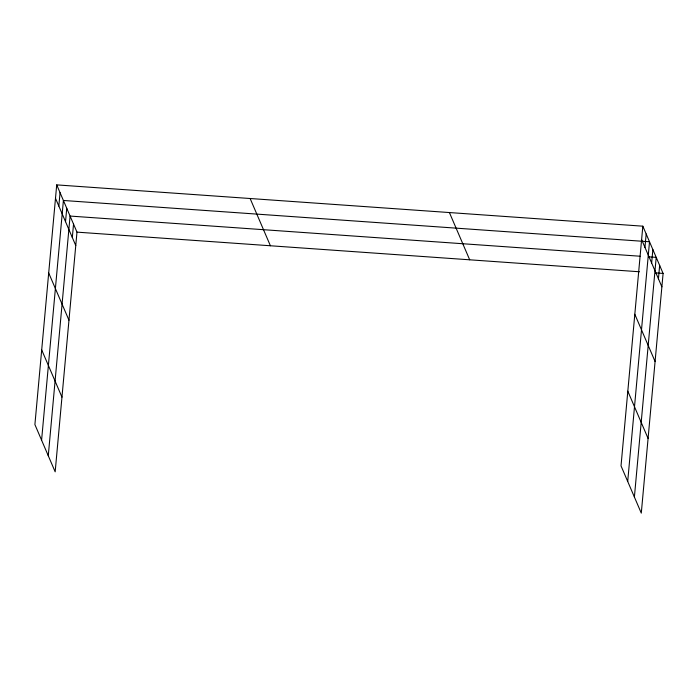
<?xml version="1.0" encoding="UTF-8"?>
<svg xmlns="http://www.w3.org/2000/svg" width="698" height="698" viewBox="0 0 698 698"><rect width="100%" height="100%" fill="white"/><g stroke="black" fill="none" stroke-linecap="round" stroke-linejoin="round"><path stroke-width="1.05" d="M56.713 184.883L34.9 424.567L55.168 471.822L76.981 232.137L56.713 184.883L642.832 226.178L663.1 273.433L641.288 513.117L621.019 465.863L642.832 226.178M58.841 206.084L60.054 192.683M41.592 440.159L63.405 200.474L649.515 241.77L627.703 481.463M65.525 221.676L66.746 208.274M48.275 455.75L70.088 216.066L640.092 256.227M72.322 237.503L73.534 224.102M644.952 247.38L646.174 233.978M651.644 262.971L652.866 249.57M634.395 497.055L656.207 257.37L648.686 256.838M658.432 278.807L659.654 265.397M76.981 232.137L639.464 271.766M655.579 272.901L663.1 273.433M641.61 239.589L661.879 286.834M634.814 314.257L655.082 361.512M627.816 391.194L648.084 438.449M449.407 212.55L469.684 259.804M250.128 198.511L270.405 245.766M55.491 198.284L75.759 245.539M48.694 272.962L68.971 320.208M41.697 349.899L61.965 397.145"/></g></svg>
